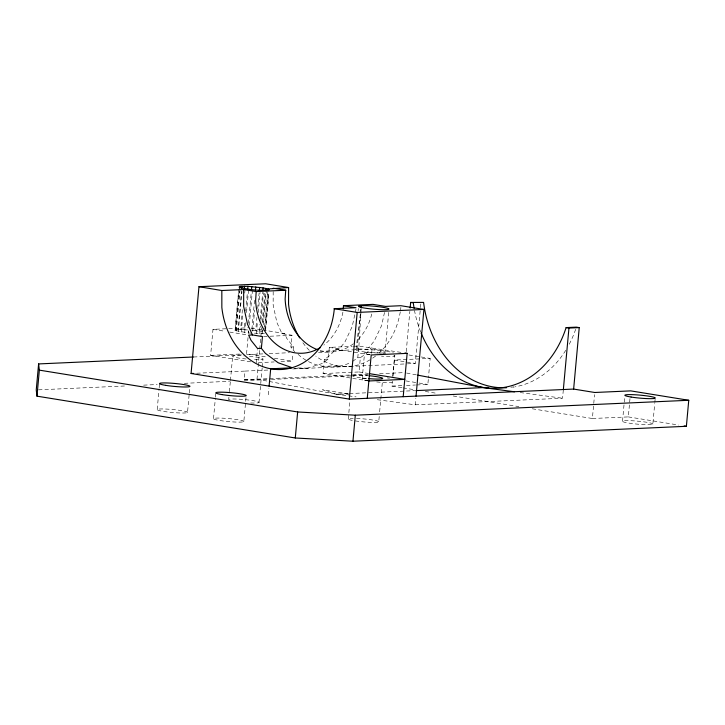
<?xml version="1.0" encoding="UTF-8"?>
<svg xmlns="http://www.w3.org/2000/svg" width="725" height="725" viewBox="0 0 725 725"><rect width="100%" height="100%" fill="white"/><g stroke="black" fill="none" stroke-linecap="round" stroke-linejoin="round"><path stroke-width="0.54" stroke-dasharray="3.62 2.72" d="M273.189 291.541L273.144 304.835L276.914 322.58L281.98 333.627L291.976 335.249L290.906 347.021L294.676 351.806M355.286 349.269L358.739 349.051L361.15 309.113M406.227 351.643L409.843 311.378M157.207 409.453L159.083 388.854M159.183 387.766L159.573 383.425M187.521 412.507A15.307 1.495 5.2 0 0 166.188 409.054A15.307 1.495 5.2 0 0 163.379 411.383A15.307 1.495 5.2 0 0 187.521 412.507L189.198 394.074M189.297 392.986L189.796 387.567M250.678 361.838L210.622 355.359L212.987 329.349L227.587 328.697M213.512 418.57L215.352 398.297M215.452 397.173L215.869 392.669M228.91 397.264L228.71 399.493A15.307 1.495 5.2 0 1 252.853 400.617A15.307 1.495 5.2 0 1 250.043 402.946M229.417 391.708L230.323 381.703M230.432 380.589L232.653 356.138M264.398 333.482L248.557 333.011L235.118 330.537L238.57 291.187M235.118 330.537L238.969 288.26M235.018 330.138L235.96 329.839L239.504 290.888M236.241 331.017L240.093 288.74M235.96 329.839L238.017 329.694L241.57 290.743M238.317 331.533L241.96 291.495M238.017 329.694L240.609 329.63L242.531 308.487M241.198 332.068L242.92 313.164M244.733 293.154L245.141 288.704M240.609 329.63L244.008 329.739L244.814 320.831M245.73 310.817L247.452 291.903M244.688 332.567L245.603 322.562M246.509 312.557L248.639 289.221M248.43 323.296L251.167 293.253M368.345 374.2L244.189 379.764L244.977 371.091L269.038 369.995M248.041 337.506L246.554 353.764L267.697 357.18M248.43 333.165L248.63 330.999M248.557 333.011L248.757 330.781M249.264 325.226L252.4 290.77M251.91 329.204L254.647 299.171M243.827 421.615A15.307 1.495 5.2 0 0 222.493 418.162A15.307 1.495 5.2 0 0 219.684 420.491A15.307 1.495 5.2 0 0 243.827 421.615L246.183 395.723M252.735 331.135L254.656 310.019M262.251 329.567L262.042 331.787L255.671 330.754L256.886 317.414M257.692 308.515L259.115 292.945M256.351 333.591L257.466 321.365M258.272 312.475L260.094 292.465M256.242 362.745L257.438 349.595M259.16 331.262L259.767 324.592M260.275 319.027L262.704 292.347M259.749 333.69L260.456 325.915M260.964 320.359L263.492 292.574M244.189 379.764L257.003 379.148L259.632 350.22M259.731 349.097L261.68 327.7M262.187 322.072L264.852 292.791M262.858 322.897L265.586 292.891M262.495 333.654L262.803 330.319M263.302 324.764L266.438 290.308M264.625 326.757L267.96 290.072M264.806 329.041L268.35 290.136M265.54 329.458L268.884 292.773M259.024 402.547L262.16 368.073M262.26 366.968L262.967 359.183M265.54 330.962L268.975 293.181M268.313 394.781L268.903 388.283M280.947 361.639L292.175 361.132L292.773 354.57M293.172 350.193L293.471 346.913L286.828 338.484L284.544 333.518L265.622 330.446M368.844 380.978L323.096 373.574L324.401 359.283L330.518 355.06L335.367 349.169L339.218 348.997L344.81 342.209L352.196 326.558L356.011 309.004M294.196 368.726L307.282 368.137L321.565 363.733L328.244 359.111L329.313 347.393L352.268 346.369M348.281 418.95L350.003 400.046M358.132 310.69L358.331 308.469M352.549 361.358L357.769 357.797L358.83 346.07L401.713 352.486M323.096 373.574L359.029 371.961L360.334 357.679L366.216 353.664L371.3 347.556M362.156 379.311L364.521 353.292M371.653 353.347L372.043 349.006L393.294 352.45M355.304 420.908A15.307 1.495 5.2 0 0 378.74 421.823L379.248 416.268M379.646 411.827L382.383 381.812M388.691 312.457L385.048 352.468A15.307 1.495 5.2 0 0 376.275 350.257A15.307 1.495 5.2 0 0 359.537 348.997L358.739 349.051M401.922 387.685L391.899 386.062L392.288 381.722M392.778 376.302L394.246 360.035L430.188 358.422L428.43 377.952M392.923 376.266L394.799 355.667M377.29 399.711L415.244 404.804L415.833 398.306M416.603 384.957L427.841 384.458L428.33 379.03M415.244 404.804L562.564 398.233L563.352 389.561M532.241 408.773L592.388 418.506L594.554 394.654M622.53 421.134L624.705 397.273M592.388 418.506L628.321 416.902L629.998 398.469M652.844 424.188A15.307 1.495 5.2 0 0 631.52 420.736A15.307 1.495 5.2 0 0 628.702 423.065A15.307 1.495 5.2 0 0 652.844 424.188L654.72 403.58M654.82 402.502L655.119 399.248M407.377 363.832L415.289 363.452L420.373 308.696M420.482 307.572L420.998 301.99M357.135 349.097L361.032 309.122M356.084 349.223L360.95 309.131M384.513 312.43L381.604 325.57L374.154 341.167L368.735 347.674M298.084 354.335C312.103 367.367 333.464 370.484 350.809 362.536M228.71 328.652L248.929 327.745M281.98 333.627L284.544 333.518M263.547 336.518L269.011 336.273M270.108 336.228L291.976 335.249M290.906 347.021L293.471 346.913M353.365 346.314L358.83 346.07M193.466 356.999L242.068 354.824M246.591 354.625L263.538 353.863M269.192 353.61L289.538 352.703M320.051 351.335L372.043 349.006M318.483 352.522L331.597 351.933M324.401 359.283L328.244 359.111M357.769 357.797L360.334 357.679M258.481 362.645L274.204 361.938M321.719 366.433L337.125 365.744M336.509 366.859L350.809 366.216M196.692 373.239L244.977 371.091M292.655 368.943L405.121 363.941M379.592 373.701L404.333 372.605M38.507 389.842L125.543 385.954M143.623 385.147L157.189 384.54M184.313 383.326L229.526 381.305M244.216 380.643L270.217 379.483M271.34 379.429L351.598 375.84M352.722 375.795L367.421 375.133M391.899 386.062L402.013 385.609M406.498 385.41L415.488 385.011M269.238 381.477L335.983 394.173L348.353 393.621M349.477 393.566L414.7 390.657M511.098 387.114L514.179 386.978A98.301 79.542 87.4 0 1 510.935 387.422M210.622 355.359L240.945 354.008M348.408 393.965L322.553 389.778L335.983 394.173L349.486 394.146M297.776 367.928L307.282 368.137M244.008 329.739L247.823 329.966M251.811 330.319L255.671 330.754M520.142 392.542L562.564 398.233M335.983 394.173L356.075 396.865M251.149 328.108L264.507 330.265M408.945 354.978L420.128 356.791M421.243 356.972L430.188 358.422M329.313 347.393L339.218 348.997M212.987 329.349L225.239 331.334M229.698 332.059L247.515 334.941M335.367 349.169L370.122 354.797M274.367 358.259L292.175 361.132M359.029 371.961L367.956 373.411M628.321 416.902L678.564 425.04M403.037 387.866L415.289 389.851M425.312 391.473L437.565 393.448M453.161 395.977L518.873 406.607M394.246 360.035L415.289 363.452M387.232 377.879L389.434 378.233M405.891 380.906L417.962 382.854M419.059 383.036L427.841 384.458M406.553 373.022L416.567 374.925M257.003 379.148L268.123 381.268M420.663 331.896A98.301 79.542 87.4 0 1 414.51 310.554M575.668 329.277A98.301 79.542 87.4 0 1 569.016 344.638M565.745 350.32A98.301 79.542 87.4 0 1 515.248 386.797M249.436 356.319A15.307 1.495 5.2 0 1 262.994 358.893A15.307 1.495 5.2 0 1 252.119 359.482M246.192 359.002A15.307 1.495 5.2 0 1 232.589 356.374A15.307 1.495 5.2 0 1 244.479 355.903M384.359 352.794A15.307 1.495 5.2 0 1 380.108 353.066L373.103 352.794A15.307 1.495 5.2 0 1 356.292 350.501M351.915 366.17A69.972 56.622 87.4 0 1 315.792 356.057M309.303 350.347A69.972 56.622 87.4 0 1 302.153 341.738M400.889 307.355A69.972 56.622 87.4 0 1 400.454 310.717M400.272 311.832A69.972 56.622 87.4 0 1 379.057 353.093M375.604 356.011A69.972 56.622 87.4 0 1 371.01 359.21M370.058 359.79A69.972 56.622 87.4 0 1 352.957 366.016M342.916 312.149A54.665 44.234 87.4 0 1 323.885 345.064M356.483 418.425A15.307 1.495 5.2 0 1 378.74 421.823M352.259 420.382A15.307 1.495 5.2 0 1 353.22 418.352M353.401 343.75A54.665 44.234 87.4 0 1 320.078 350.519M371.744 313.998A54.665 44.234 87.4 0 1 356.537 341.067M366.778 378.477A15.307 1.495 5.2 0 1 352.567 376.012M352.921 375.269A15.307 1.495 5.2 0 1 368.137 375.595M393.82 355.205A15.307 1.495 5.2 0 1 381.459 356.138M370.23 354.815A15.307 1.495 5.2 0 1 366.56 352.531A15.307 1.495 5.2 0 1 385.673 353.646M392.433 381.685A15.307 1.495 5.2 0 1 376.103 381.894M367.865 380.833A15.307 1.495 5.2 0 1 368.164 378.477"/><path stroke-width="1.09" d="M193.466 356.999L38.615 363.923L36.25 389.95L36.975 396.158L295.283 437.982L352.948 441.217L686.385 426.3L688.75 400.282L630.687 390.875L594.754 392.488L573.638 389.071L349.296 399.103L191.074 373.484L198.976 286.701L265.667 283.783L288.604 287.535L288.55 304.147A69.972 56.622 87.4 0 0 299.661 337.913M361.222 308.007L361.358 305.787M317.033 349.504A54.665 44.234 87.4 0 1 285.142 299.053L285.713 290.245L256.197 291.568L255.626 300.377A54.665 44.234 87.4 0 0 320.251 347.592M343.251 308.932L343.46 305.696L372.976 304.373L385.501 306.403L400.898 305.714L423.926 309.439L416.032 396.131M410.142 308.025L410.649 302.434L423.581 302.407A98.301 79.542 87.4 0 0 506.558 387.757M36.975 396.158L39.34 370.14L38.615 363.923M239.703 288.668L239.912 286.438L247.959 286.339L263.112 287.897L268.06 288.967L269.283 289.846C259.296 290.97 248.748 289.837 239.069 287.145L239.912 286.438M241.769 288.523L241.969 286.293M244.352 288.459L244.561 286.239M247.651 289.683L247.959 286.339M251.466 289.918L251.774 286.583M255.454 290.272L255.762 286.937M259.314 290.725L259.613 287.39M262.903 290.127L263.112 287.897M265.785 290.662L265.993 288.441M261.381 348.326L262.459 336.563L252.481 334.95L248.63 335.122L251.068 340.388L257.538 348.498L261.381 348.326L265.386 353.356L278.201 362.772L291.477 367.448M269.102 386.117L270.679 368.789L291.405 367.856M295.283 437.982L297.649 411.963L39.34 370.14M349.296 399.103L357.189 312.43L423.926 309.439M352.948 441.217L355.313 415.198L688.75 400.282M367.267 398.297L371.209 354.969L407.142 353.365L403.2 396.693M563.352 389.561L568.953 328.062L579.239 327.609L573.638 389.071M268.06 288.967L288.604 287.535M198.976 286.701L221.832 290.517L243.654 289.538L256.197 291.568M221.832 290.517L221.85 307.491A69.972 56.622 87.4 0 0 278.074 369.551A69.972 56.622 87.4 0 0 334.189 309.983L334.189 308.705L356.002 307.726L343.46 305.696M421.089 332.947A98.301 79.542 87.4 0 0 495.891 388.237A98.301 79.542 87.4 0 0 566.107 327.6L576.375 327.138L579.239 327.609M191.074 373.484L193.321 373.384M368.844 380.978L404.777 379.374L369.07 373.593M415.824 390.612L488.433 387.368M297.649 411.963L355.313 415.198M514.56 391.79L483.294 387.594L417.682 375.142M410.649 302.434L413.313 302.869A98.301 79.542 87.4 0 0 414.111 308.361M273.198 288.224L285.713 290.245M334.189 308.705L357.189 312.43M404.976 353.012L407.142 353.365M684.146 425.938L686.385 426.3M566.107 327.6L568.953 328.062M252.481 334.95L247.515 324.238L243.663 306.512L243.654 289.538M369.125 375.695A15.307 1.495 5.2 0 1 382.7 378.432A15.307 1.495 5.2 0 1 368.771 378.649M363.479 305.651L359.228 305.923A15.307 1.495 5.2 0 0 377.045 309.448L380.797 309.647A15.307 1.495 5.2 0 0 386.262 307.953A15.307 1.495 5.2 0 0 363.479 305.651M631.076 397.037A15.307 1.495 5.2 0 0 655.219 398.161A15.307 1.495 5.2 0 0 633.886 394.708A15.307 1.495 5.2 0 0 631.076 397.037M222.04 394.599A15.307 1.495 5.2 0 0 246.183 395.723A15.307 1.495 5.2 0 0 224.85 392.27A15.307 1.495 5.2 0 0 222.04 394.599M165.744 385.356A15.307 1.495 5.2 0 0 189.887 386.479A15.307 1.495 5.2 0 0 168.562 383.027A15.307 1.495 5.2 0 0 165.744 385.356"/></g></svg>
